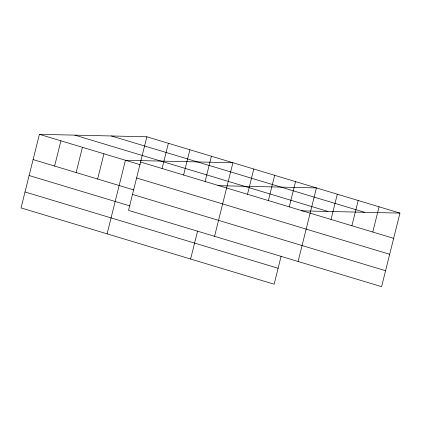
<?xml version="1.0" encoding="UTF-8"?>
<svg xmlns="http://www.w3.org/2000/svg" width="421" height="421" viewBox="0 0 421 421"><rect width="100%" height="100%" fill="white"/><g stroke="black" fill="none" stroke-linecap="round" stroke-linejoin="round"><path stroke-width="0.63" d="M146.866 136.788L128.521 210.363L381.605 286.669L399.95 213.089L146.866 136.788L39.395 134.331L21.05 207.911L274.134 284.212L281.107 256.252M54.614 166.063L60.908 140.819M76.127 172.547L82.421 147.303M97.635 179.036L103.929 153.791M107.097 233.85L125.442 160.275L232.913 162.732L214.568 236.307M162.085 168.516L168.379 143.272M183.598 175.004L189.892 149.76M205.106 181.488L211.4 156.244M190.618 259.031L197.586 231.071M247.501 194.27L253.795 169.026M268.377 200.564L274.671 175.32M289.259 206.858L295.553 181.614M298.089 261.488L316.434 187.913L217.825 185.656M331.017 219.452L337.31 194.207M351.898 225.745L358.192 200.501M372.774 232.039L379.068 206.795M301.347 210.837L399.95 213.089M111.402 135.978L364.486 212.279M74.859 135.141L327.943 211.447M140.572 162.032L393.656 238.339M39.395 134.331L140.182 164.716M136.593 177.983L389.678 254.284M33.101 159.575L133.889 189.96M132.499 194.413L385.583 270.719M29.123 175.525L129.91 205.911M25.028 191.96L278.113 268.261"/></g></svg>
